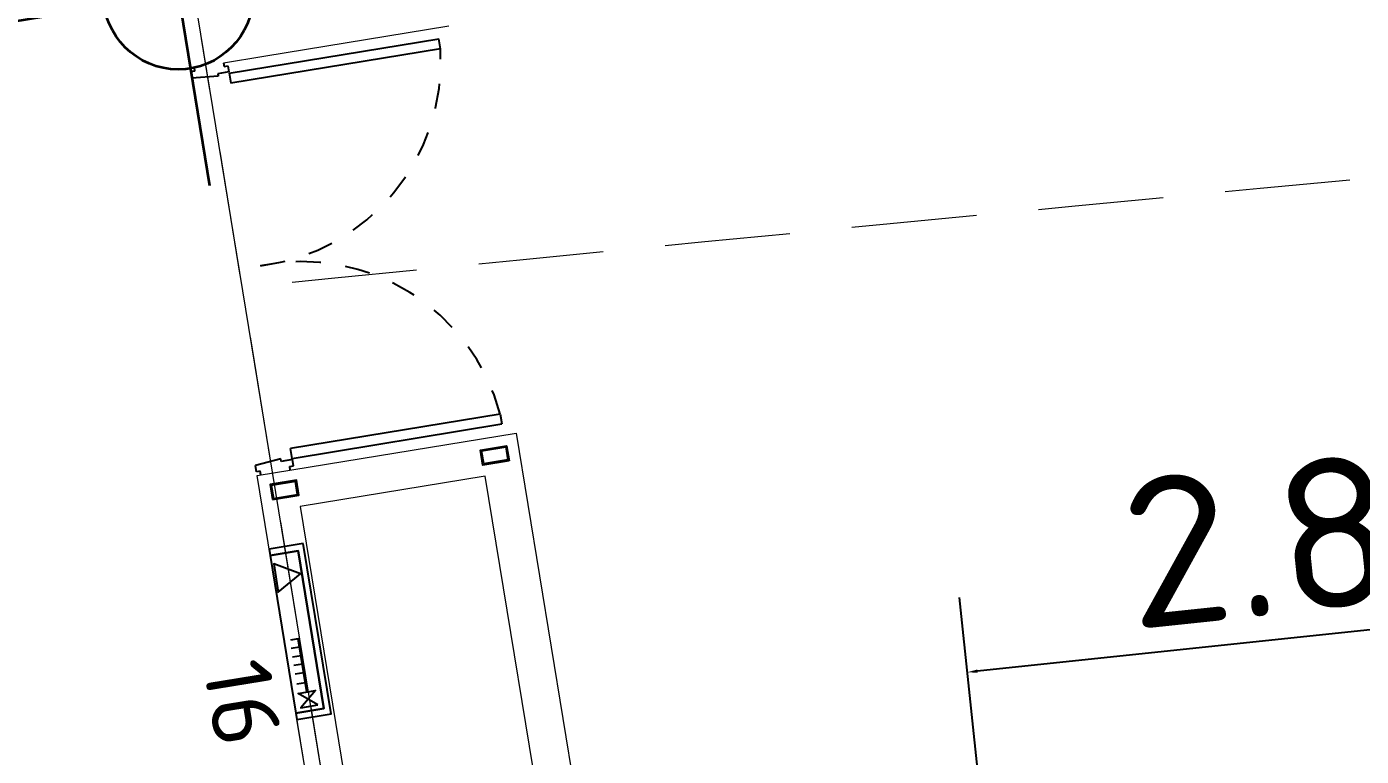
# Model space of a CAD drawing. Header units: metres. Extents: x 2 to 659295185, y -28 to 1124222152.
# Drawn here: x 655623.34 to 655628.68, y 1126466.7 to 1126469.62 of the extents above; entities that cross this region are included whole.
import ezdxf

# ---------------------------------------------------------------- set-up
doc = ezdxf.new("R2010")
doc.units = ezdxf.units.M
doc.header["$MEASUREMENT"] = 0
for name, pattern in [('CCSM_C1_CUERPO CK$0$CONTINUA', [0]), ('CCSM_C1_CUERPO CK$0$DASHED2', [0.375, 0.25, -0.125]), ('CCSM_XREF ESTRUCTURA15$0$DASHED', [0.75, 0.5, -0.25]), ('DASHDOT', [1, 0.5, -0.25, 0, -0.25])]:
    doc.linetypes.add(name, pattern=pattern)
doc.layers.get('0').update_dxf_attribs({"linetype": 'CONTINUOUS'})
for name, color, linetype in [('CCSM_C1_CUERPO CK$0$A-EQUIPOS', 9, 'CONTINUOUS'), ('CCSM_C1_CUERPO CK$0$A-PARED', 2, 'CCSM_C1_CUERPO CK$0$CONTINUA'), ('CCSM_C1_CUERPO CK$0$A-PUERTA', 5, 'CCSM_C1_CUERPO CK$0$CONTINUA'), ('CCSM_C1_CUERPO EL$0$A-AREAS COMERCIALES', 151, 'CONTINUOUS'), ('CCSM_XREF ESTRUCTURA15$0$PROYECCION DE TECHO', 212, 'CONTINUOUS')]:
    doc.layers.add(name, color=color, linetype=linetype)
for name, color, linetype, lineweight in [('CCSM_C1_CUERPO CK$0$ENUMERACIÓN DE CAJETIN DE EXTINSIÓN', 8, 'CONTINUOUS', 0), ('CCSM_XREF ESTRUCTURA15$0$E-CC-COLUMNA', 2, 'CONTINUOUS', 35), ('LOCALES ASIGNADOS', 41, 'DASHDOT', 0)]:
    doc.layers.add(name, color=color, linetype=linetype, lineweight=lineweight)
doc.styles.add('CCSM_C1_CUERPO CK$0$ROMANS', font='romans__.ttf')
doc.styles.add('CCSM_XREF ESTRUCTURA15$0$ROMANS', font='romans.shx')
doc.dimstyles.new('CCSM_XREF ESTRUCTURA15$0$PMA 1000', dxfattribs={"dimscale": 0, "dimtxt": 0.6, "dimasz": 0.04, "dimexe": 0.3, "dimexo": 0.05, "dimgap": 0.1, "dimtad": 1, "dimzin": 4, "dimdsep": 46, "dimtxsty": 'CCSM_XREF ESTRUCTURA15$0$ROMANS', "dimcen": 0.1, "dimdle": 0.05, "dimclrd": 8, "dimclre": 8, "dimclrt": 5, "dimadec": 3, "dimazin": 0, "dimtfac": 1, "dimtix": 1, "dimtmove": 2, "dimatfit": 3, "dimfxl": 0.125, "dimtolj": 1, "dimtzin": 0, "dimarcsym": 0})

# ---------------------------------------------------------------- blocks, each defined once
blk = doc.blocks.new('*D2156')
at = {"color": 8, "lineweight": -2, "transparency": 16777216}
for p, q in [((655630.0911, 1126466.221), (655629.9419, 1126467.6383)), ((655627.22, 1126465.9187), (655627.0708, 1126467.3361)), ((655629.9335, 1126467.3358), (655627.142, 1126467.0419))]:
    blk.add_line(p, q, dxfattribs=at)
at = {"color": 8, "lineweight": 0, "transparency": 16777216}
for points in [[(655629.9328, 1126467.3424), (655629.9342, 1126467.3291), (655629.9733, 1126467.34)], [(655627.1413, 1126467.0485), (655627.1427, 1126467.0353), (655627.1022, 1126467.0377)]]:
    blk.add_solid(points, dxfattribs=at)
at = {"color": 5, "transparency": 16777216, "insert": (655628.4959, 1126467.5866), "char_height": 0.6, "attachment_point": 5, "rotation": 6.0093, "style": 'CCSM_XREF ESTRUCTURA15$0$ROMANS'}
blk.add_mtext('\\A1;2.89', dxfattribs=at)
blk = doc.blocks.new('CCSM_C1_CUERPO CK$0$A$C474C28DF')
for p, q in [((0.015, 1.87), (0.015, 1.855)), ((0.135, 1.87), (0.135, 1.855)), ((0, 1.855), (0, 1.83)), ((0.015, 1.855), (0, 1.855)), ((0.105, 1.82), (0, 1.83)), ((0.15, 1.83), (0.105, 1.83)), ((0.105, 1.83), (0.105, 1.82)), ((0.135, 1.855), (0.15, 1.855)), ((0.15, 1.855), (0.15, 1.83)), ((0.15, 1.825), (0.15, 1.785)), ((0.15, 1.825), (1, 1.825)), ((1, 1.785), (1, 1.825)), ((1, 1.785), (0.15, 1.785)), ((0.105, 0.27), (0, 0.26)), ((0.105, 0.26), (0.105, 0.27)), ((0.15, 0.265), (0.15, 0.305)), ((1, 0.305), (0.15, 0.305)), ((1, 0.305), (1, 0.265)), ((0, 0.235), (0, 0.26)), ((0.015, 0.235), (0, 0.235)), ((0.015, 0.22), (0.015, 0.235)), ((0.15, 0.26), (0.105, 0.26)), ((0.135, 0.22), (0.135, 0.235)), ((0.135, 0.235), (0.15, 0.235)), ((0.15, 0.265), (1, 0.265)), ((0.15, 0.235), (0.15, 0.26))]:
    blk.add_line(p, q)
at = {"color": 8, "linetype": 'CCSM_C1_CUERPO CK$0$DASHED2', "ltscale": 0.05}
for centre, start, end in [((0.1817, 1.8667), 267.7877, 354.2972), ((0.1817, 0.2233), 5.7028, 92.2123)]:
    blk.add_arc(centre, 0.8223, start, end, dxfattribs=at)
blk = doc.blocks.new('CCSM_C1_CUERPO CK$0$CAJA DE MANGUERA')
for points in [[(0.4441, 0.0728), (0.4734, -0.1058), (0.4404, -0.1112), (0.4166, 0.0345), (-0.4058, -0.1003), (-0.3819, -0.246), (-0.4148, -0.2514), (-0.4441, -0.0728)], [(0.4166, 0.0345), (0.4404, -0.1112), (-0.3819, -0.246), (-0.4058, -0.1003)], [(0.2986, 0.0082), (0.3933, -0.1075), (0.2458, -0.1317)], [(-0.3782, -0.1235), (-0.2881, -0.2015), (-0.3029, -0.1111), (-0.3634, -0.2138)]]:
    blk.add_lwpolyline(points, close=True)
for points in [[(-0.2955, -0.1563), (-0.0187, -0.111), (-0.012, -0.1522)], [(-0.1509, -0.1326), (-0.1436, -0.1773)], [(-0.1074, -0.1255), (-0.1001, -0.1702)], [(-0.0622, -0.1181), (-0.0549, -0.1628)], [(-0.248, -0.1485), (-0.2407, -0.1932)], [(-0.1961, -0.14), (-0.1888, -0.1847)]]:
    blk.add_lwpolyline(points)
blk = doc.blocks.new('CCSM_XREF ESTRUCTURA15$0$CCSM_COLUM REDONDA')
at = {"color": 5}
for p, q in [((0, 0.7737), (0, -0.7737)), ((-0.7889, 0), (0.7889, 0))]:
    blk.add_line(p, q, dxfattribs=at)
blk.add_circle((0, 0), 0.3)
blk = doc.blocks.new('*D2166')
at = {"color": 8, "lineweight": -2, "transparency": 16777216}
for p, q in [((655630.0911, 1126466.221), (655629.9419, 1126467.6383)), ((655627.22, 1126465.9187), (655627.0708, 1126467.3361)), ((655629.9335, 1126467.3358), (655627.142, 1126467.0419))]:
    blk.add_line(p, q, dxfattribs=at)
at = {"color": 8, "lineweight": 0, "transparency": 16777216}
for points in [[(655629.9328, 1126467.3424), (655629.9342, 1126467.3291), (655629.9733, 1126467.34)], [(655627.1413, 1126467.0485), (655627.1427, 1126467.0353), (655627.1022, 1126467.0377)]]:
    blk.add_solid(points, dxfattribs=at)
at = {"color": 5, "transparency": 16777216, "insert": (655628.4959, 1126467.5866), "char_height": 0.6, "attachment_point": 5, "rotation": 6.0093, "style": 'CCSM_XREF ESTRUCTURA15$0$ROMANS'}
blk.add_mtext('\\A1;2.89', dxfattribs=at)

msp = doc.modelspace()

# ---------------------------------------------------------------- hatches: boundary and pattern name
at = {"layer": 'LOCALES ASIGNADOS'}
h = msp.add_hatch(color=256, dxfattribs=at)
edge = h.paths.add_edge_path()
edge.add_arc((219491.1056, 1054914.3756), 441878.9229, 9.308049718, 9.309563548, ccw=False)
edge.add_line((655551.8097, 1126384.9626), (655564.5398, 1126387.0492))
edge.add_line((655564.5398, 1126387.0492), (655562.5867, 1126398.9652))
edge.add_line((655562.5867, 1126398.9652), (655552.3922, 1126397.2942))
edge.add_line((655552.3922, 1126397.2942), (655552.4569, 1126396.8995))
edge.add_line((655552.4569, 1126396.8995), (655549.9212, 1126396.4839))

# ---------------------------------------------------------------- linework, layer by layer
for points in [[(655625.2688, 1126467.8828), (655625.1639, 1126467.8658), (655625.1541, 1126467.9255), (655625.2591, 1126467.9425), (655625.2688, 1126467.8829)], [(655625.2688, 1126467.8828), (655625.1639, 1126467.8658), (655625.1541, 1126467.9255), (655625.2591, 1126467.9425), (655625.2688, 1126467.8829)], [(655624.3229, 1126467.7278), (655624.4277, 1126467.7451), (655624.4179, 1126467.8048), (655624.313, 1126467.7875), (655624.3228, 1126467.7279)], [(655624.3229, 1126467.7278), (655624.4277, 1126467.7451), (655624.4179, 1126467.8048), (655624.313, 1126467.7875), (655624.3228, 1126467.7279)]]:
    msp.add_lwpolyline(points)
for points in [[(655625.2642, 1126467.8861), (655625.1672, 1126467.8704), (655625.1587, 1126467.9222), (655625.2558, 1126467.9379)], [(655625.2642, 1126467.8861), (655625.1672, 1126467.8704), (655625.1587, 1126467.9222), (655625.2558, 1126467.9379)], [(655624.3261, 1126467.7324), (655624.4231, 1126467.7484), (655624.4146, 1126467.8002), (655624.3176, 1126467.7842)], [(655624.3261, 1126467.7324), (655624.4231, 1126467.7484), (655624.4146, 1126467.8002), (655624.3176, 1126467.7842)]]:
    msp.add_lwpolyline(points, close=True)
at = {"layer": 'CCSM_C1_CUERPO CK$0$A-PARED', "lineweight": 5}
for p, q in [((655623.9938, 1126469.4521), (655623.9696, 1126469.6001)), ((655624.2882, 1126469.5004), (655625.0283, 1126469.6216)), ((655624.127, 1126469.4739), (655624.2882, 1126469.5004)), ((655623.9938, 1126469.4521), (655624.0086, 1126469.4545))]:
    msp.add_line(p, q, dxfattribs=at)
for points in [[(655624.2607, 1126467.8238), (655625.2971, 1126467.9937), (655625.5778, 1126466.2825), (655625.5036, 1126466.2703), (655625.5271, 1126466.1266), (655625.5617, 1126466.1299), (655625.568, 1126466.0698), (655624.5654, 1126465.9643), (655624.2607, 1126467.8238)], [(655625.1734, 1126467.8214), (655624.4329, 1126467.7001), (655624.692, 1126466.1197), (655625.438, 1126466.2071), (655625.1734, 1126467.8214)], [(655624.4599, 1126466.6083), (655624.4205, 1126466.8488)]]:
    msp.add_lwpolyline(points, dxfattribs=at)
at = {"layer": 'CCSM_C1_CUERPO EL$0$A-AREAS COMERCIALES', "lineweight": 5}
msp.add_lwpolyline([(655631.6499, 1126424.5986), (655631.4088, 1126426.07), (655631.3663, 1126426.3288), (655636.7266, 1126427.5295), (655630.344, 1126466.4655), (655625.5798, 1126465.9653), (655624.6464, 1126465.8634), (655624.6464, 1126465.8634), (655624.6189, 1126466.0315), (655622.0671, 1126481.5995), (655619.2909, 1126481.1444), (655619.3314, 1126480.8977), (655619.3435, 1126480.8237), (655610.2153, 1126479.3275), (655609.2594, 1126485.1588), (655611.6493, 1126485.5505), (655610.5833, 1126492.0533), (655598.7999, 1126490.1217), (655601.1572, 1126475.7399), (655538.5815, 1126465.4833)], dxfattribs=at)
at = {"layer": 'CCSM_XREF ESTRUCTURA15$0$PROYECCION DE TECHO', "color": 8, "linetype": 'CCSM_XREF ESTRUCTURA15$0$DASHED', "lineweight": 5}
msp.add_lwpolyline([(655630.7448, 1126428.6583), (655624.0389, 1126469.5701)], dxfattribs=at)
msp.add_lwpolyline([(655631.7932, 1126423.6207, 0.001609), (655637.3729, 1126424.9224), (655630.1245, 1126469.1447, 0.001671), (655624.2019, 1126468.5753)], format="xyb", dxfattribs=at)

# ---------------------------------------------------------------- block references
at = {"layer": 'CCSM_C1_CUERPO CK$0$A-EQUIPOS', "lineweight": 5, "xscale": -0.7667190466496995, "yscale": 0.7667190465144813, "zscale": 0.7667190465888243, "rotation": 288.6169531537479}
msp.add_blockref('CCSM_C1_CUERPO CK$0$CAJA DE MANGUERA', (655624.5016, 1126467.2117), dxfattribs=at)
at = {"layer": 'CCSM_C1_CUERPO CK$0$A-PUERTA', "lineweight": 5, "rotation": 9.307356671158749}
msp.add_blockref('CCSM_C1_CUERPO CK$0$A$C474C28DF', (655624.2962, 1126467.6067), dxfattribs=at)
at = {"layer": 'CCSM_XREF ESTRUCTURA15$0$E-CC-COLUMNA', "lineweight": 5, "rotation": 9.308451266684852}
msp.add_blockref('CCSM_XREF ESTRUCTURA15$0$CCSM_COLUM REDONDA', (655623.9457, 1126469.747), dxfattribs=at)

# ---------------------------------------------------------------- texts
at = {"layer": 'CCSM_C1_CUERPO CK$0$ENUMERACIÓN DE CAJETIN DE EXTINSIÓN', "lineweight": 5, "insert": (655624.3069, 1126467.1054), "char_height": 0.26688, "width": 0.015658, "attachment_point": 1, "rotation": 279.2592, "style": 'CCSM_C1_CUERPO CK$0$ROMANS'}
msp.add_mtext('16', dxfattribs=at)

# ---------------------------------------------------------------- dimensions: what is measured, and where the dimension line sits
at = {"color": 30}
for picture in ['*D2156', '*D2166']:
    dim = msp.add_aligned_dim(p1=(655630.0963, 1126466.1712, -0.0005), p2=(655627.2253, 1126465.869, -0.0005), distance=-1.1752, dimstyle='CCSM_XREF ESTRUCTURA15$0$PMA 1000', override={"dimscale": 1}, dxfattribs=at)
    dim.commit()
    dim.dimension.update_dxf_attribs({"geometry": picture, "text_midpoint": (655628.4959, 1126467.5866)})

doc.saveas('drawing.dxf')
